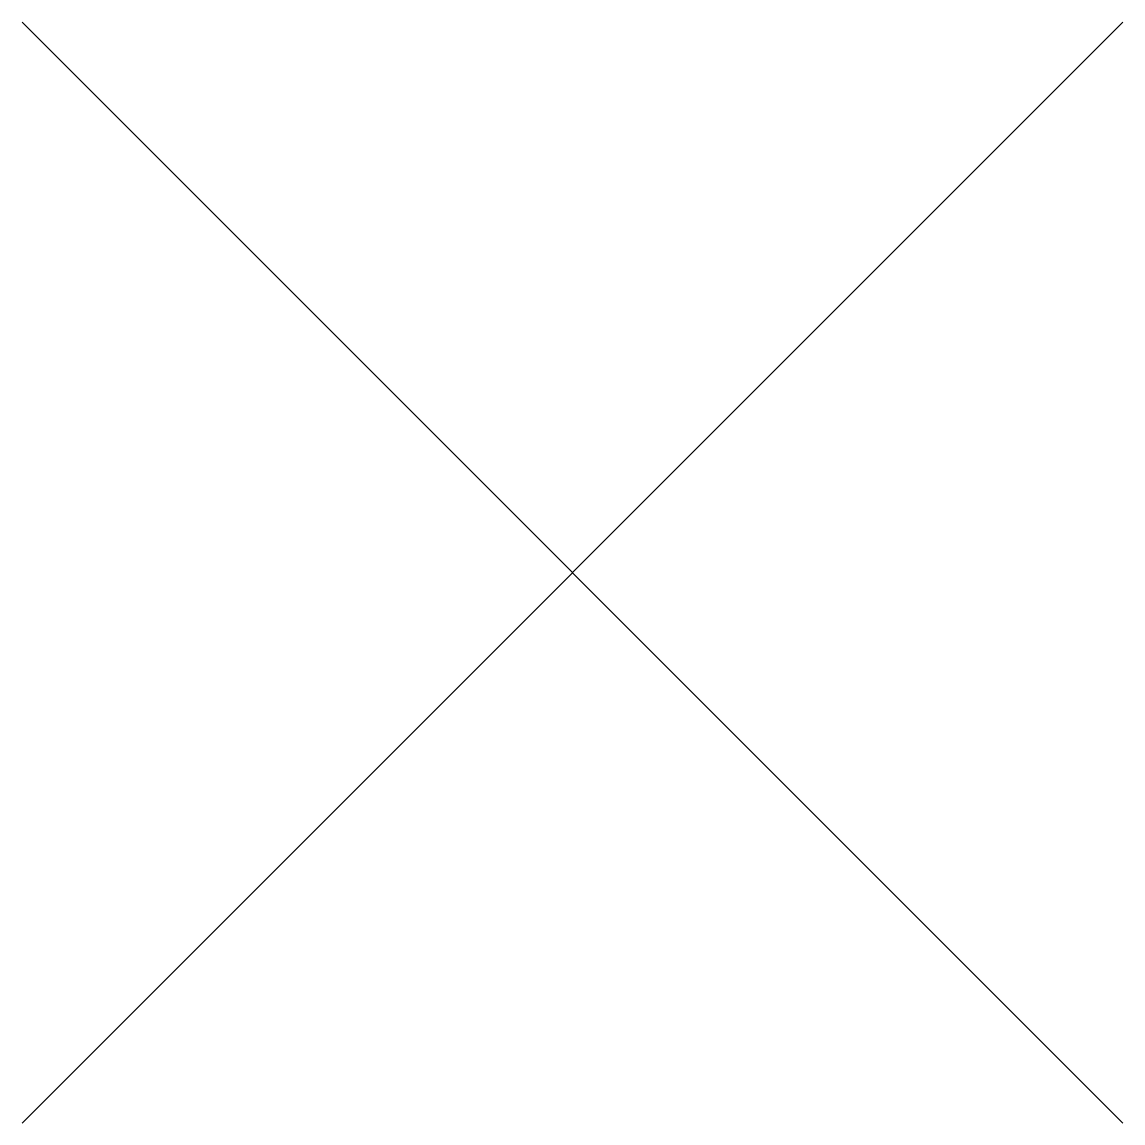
# Model space of a CAD drawing. Extents: x 7.63 to 9.22, y -0.27 to 1.33.
import ezdxf

# ---------------------------------------------------------------- set-up
doc = ezdxf.new("R2010")
doc.units = 0
doc.header["$LTSCALE"] = 0.25
doc.layers.get('0').update_dxf_attribs({"color": 250, "linetype": 'CONTINUOUS'})

msp = doc.modelspace()

# ---------------------------------------------------------------- linework, layer by layer
at = {"color": 0}
for p, q in [((9.2166, -0.2652), (7.6256, 1.3258)), ((7.6256, -0.2652), (9.2166, 1.3258))]:
    msp.add_line(p, q, dxfattribs=at)

doc.saveas('drawing.dxf')
